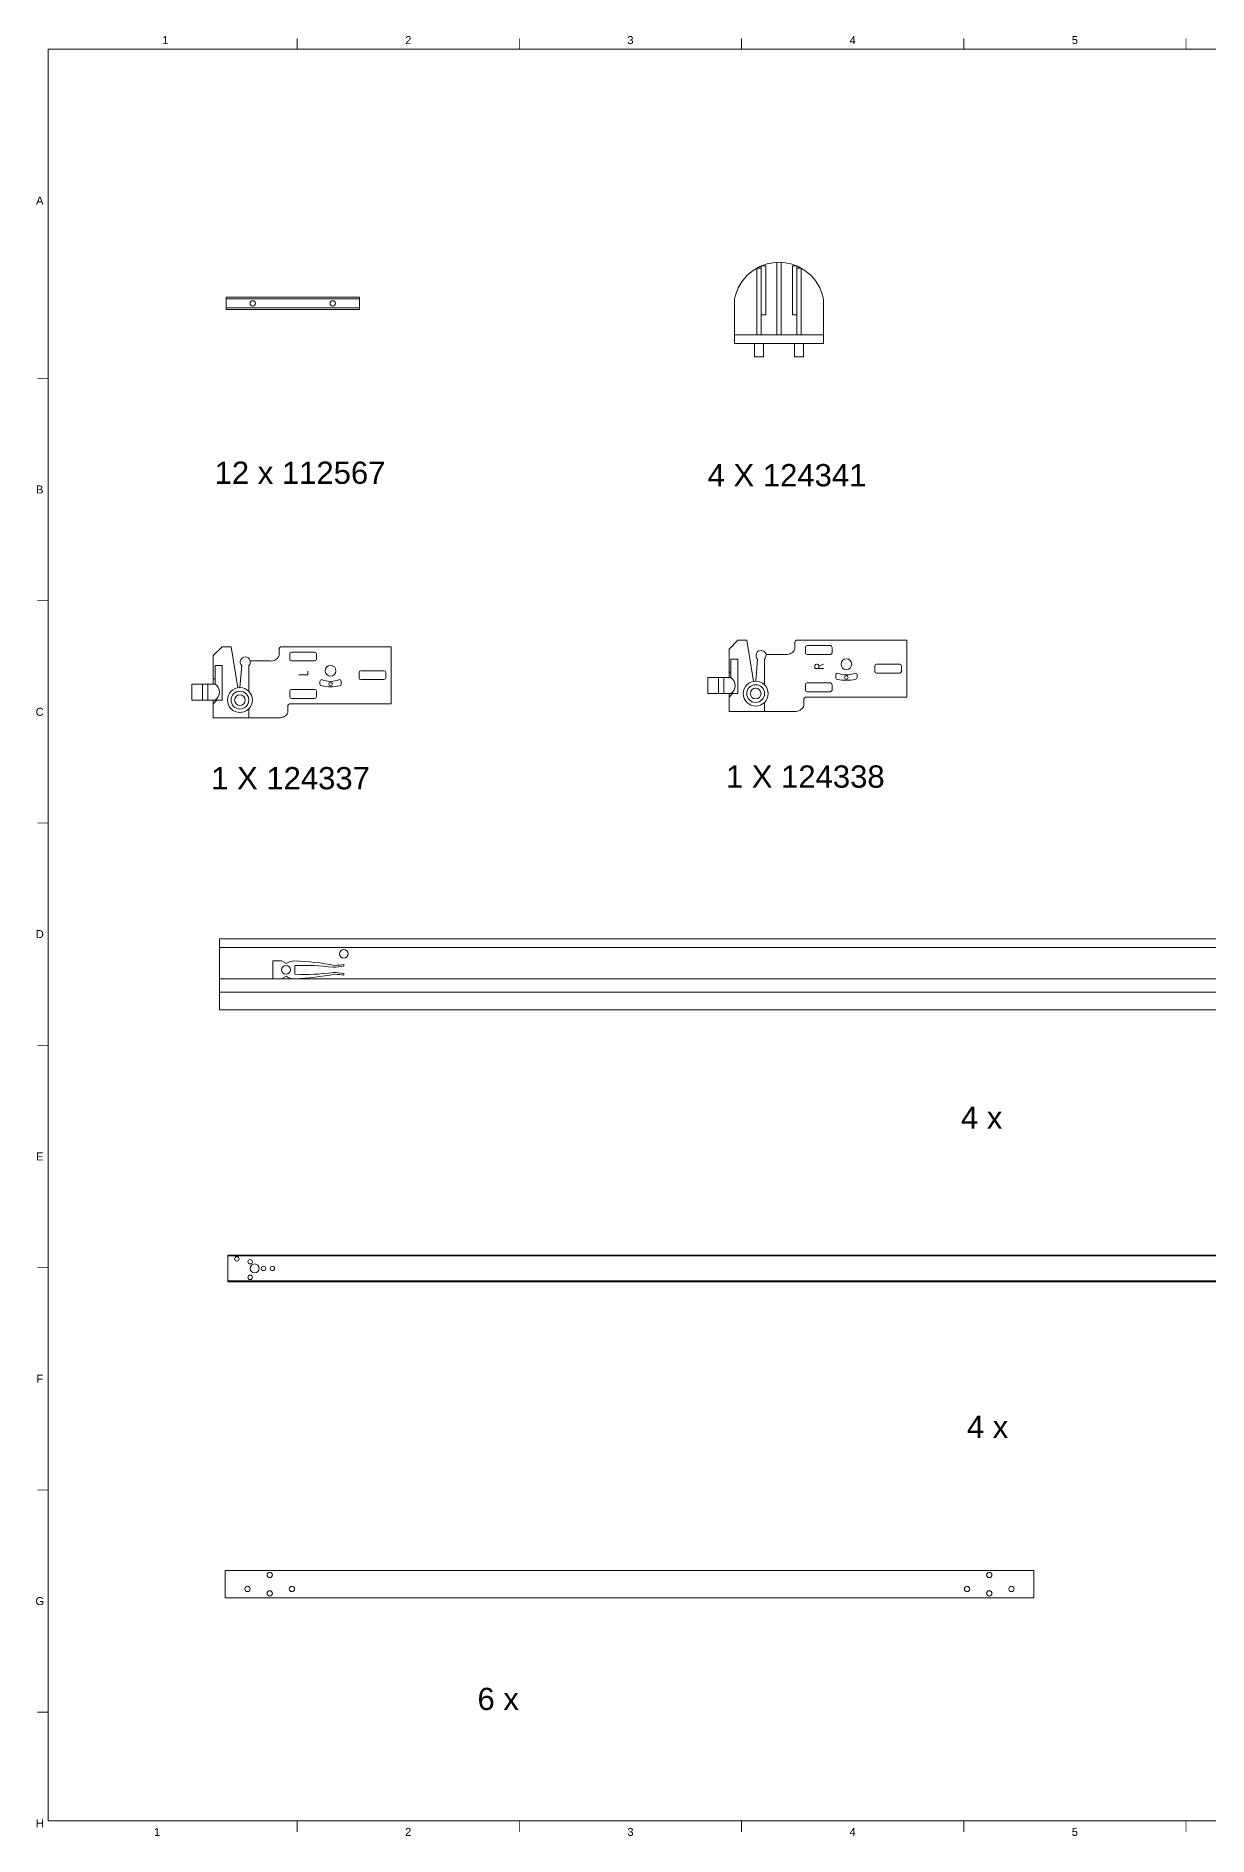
# Paper-space layout 'A736' of a CAD drawing. Header units: centimetres, sheet in millimetres. Extents: x 16 to 582, y 3 to 408.
# Drawn here: x 15.7 to 279.4, y 3.3 to 408.1 of the extents above; entities that cross this region are included whole.
import ezdxf
from ezdxf.enums import TextEntityAlignment as Align

# ---------------------------------------------------------------- set-up
doc = ezdxf.new("R2010")
doc.units = ezdxf.units.CM
for name, color, linetype, lineweight in [('A-SECT-MCUT1', 7, 'Continuous', 13), ('G-ANNO-TEXT', 3, 'Continuous', 18), ('G-ANNO-TTLB', 3, 'Continuous', 18)]:
    doc.layers.add(name, color=color, linetype=linetype, lineweight=lineweight)
doc.styles.add('ARIAL', font='arial.ttf')
doc.styles.add('E-ROMANS', font='romans.shx', dxfattribs={"width": 0.8})

psp = doc.layouts.new('A736')

# ---------------------------------------------------------------- linework, layer by layer
at = {"layer": 'A-SECT-MCUT1'}
for p, q in [((178.88, 355.92), (178.88, 356.41)), ((178.88, 356.41), (179.88, 356.41)), ((179.88, 356.41), (179.88, 345.41)), ((182.38, 340.94), (182.38, 357.22)), ((183.38, 340.94), (183.38, 357.22)), ((186.88, 356.41), (185.88, 356.41)), ((185.88, 356.41), (185.88, 345.41)), ((186.88, 355.92), (186.88, 356.41)), ((177.88, 340.94), (177.88, 355.92)), ((177.88, 355.92), (178.88, 355.92)), ((178.88, 340.94), (178.88, 355.92)), ((186.88, 340.94), (186.88, 355.92)), ((187.88, 355.92), (186.88, 355.92)), ((187.88, 340.94), (187.88, 355.92)), ((58.45, 349), (58.45, 349.4)), ((58.45, 349.4), (88.45, 349.4)), ((58.45, 349), (58.45, 347)), ((88.45, 349), (58.45, 349)), ((88.45, 349.4), (88.45, 349.4)), ((88.45, 349.4), (88.45, 349)), ((88.45, 349), (88.45, 347)), ((172.88, 340.94), (172.88, 348.94)), ((192.88, 340.94), (192.88, 348.94)), ((58.45, 347), (88.45, 347)), ((58.45, 347), (58.45, 346.6)), ((58.45, 346.6), (88.45, 346.6)), ((88.45, 346.6), (88.45, 347)), ((179.88, 345.41), (178.88, 345.41)), ((185.88, 345.41), (186.88, 345.41)), ((172.88, 340.94), (172.88, 338.94)), ((192.88, 340.94), (172.88, 340.94)), ((177.88, 340.94), (178.88, 340.94)), ((187.88, 340.94), (186.88, 340.94)), ((192.88, 340.94), (187.88, 340.94)), ((192.88, 338.94), (192.88, 340.94)), ((172.88, 338.94), (192.88, 338.94)), ((172.88, 338.94), (177.38, 338.94)), ((177.38, 338.94), (177.38, 335.94)), ((179.38, 335.94), (179.38, 338.94)), ((186.38, 335.94), (186.38, 338.94)), ((192.88, 338.94), (188.38, 338.94)), ((188.38, 338.94), (188.38, 335.94)), ((177.38, 335.94), (179.38, 335.94)), ((188.38, 335.94), (186.38, 335.94)), ((173.63, 272.24), (171.63, 270.24)), ((173.63, 272.24), (175.63, 272.24)), ((175.63, 272.24), (177.17, 263)), ((186.43, 270.24), (186.43, 271.84)), ((186.83, 272.24), (211.63, 272.24)), ((211.63, 259.44), (211.63, 272.24)), ((57.57, 270.77), (55.57, 268.77)), ((55.57, 268.77), (55.57, 262.37)), ((57.57, 270.77), (59.57, 270.77)), ((59.57, 270.77), (61.11, 261.53)), ((68.37, 267.57), (63.88, 267.57)), ((70.37, 268.77), (70.37, 270.37)), ((70.77, 270.77), (95.57, 270.77)), ((72.77, 267.97), (72.77, 269.17)), ((73.17, 269.57), (78.37, 269.57)), ((78.37, 267.57), (73.17, 267.57)), ((78.77, 269.17), (78.77, 267.97)), ((95.57, 257.97), (95.57, 270.77)), ((171.63, 270.24), (171.63, 263.84)), ((172.03, 265.04), (172.03, 268.01)), ((173.63, 268.01), (172.03, 268.01)), ((173.63, 260.24), (173.63, 268.01)), ((178.03, 268.01), (177.63, 263.04)), ((179.63, 262.2), (179.63, 268.01)), ((184.43, 269.04), (179.94, 269.04)), ((188.83, 269.44), (188.83, 270.64)), ((189.23, 271.04), (194.43, 271.04)), ((194.43, 269.04), (189.23, 269.04)), ((194.83, 270.64), (194.83, 269.44)), ((55.57, 263.57), (55.97, 263.57)), ((55.97, 263.57), (55.97, 266.54)), ((57.57, 266.54), (55.97, 266.54)), ((55.97, 263.57), (55.97, 262.37)), ((57.57, 258.77), (57.57, 266.54)), ((61.97, 266.54), (61.57, 261.57)), ((63.57, 260.73), (63.57, 266.54)), ((88.37, 264.97), (88.37, 263.77)), ((93.97, 265.37), (88.77, 265.37)), ((88.77, 263.37), (93.97, 263.37)), ((94.37, 264.97), (94.37, 263.77)), ((166.83, 263.84), (166.83, 260.24)), ((172.03, 263.84), (166.83, 263.84)), ((169.23, 263.84), (169.23, 260.24)), ((170.43, 263.84), (170.43, 260.24)), ((171.63, 265.04), (172.03, 265.04)), ((172.03, 265.04), (172.03, 263.84)), ((195.63, 264.44), (195.63, 263.84)), ((200.43, 264.44), (200.43, 263.84)), ((200.43, 264.44), (200.43, 264.14)), ((204.43, 266.44), (204.43, 265.24)), ((210.03, 266.84), (204.83, 266.84)), ((204.83, 264.84), (210.03, 264.84)), ((210.43, 266.44), (210.43, 265.24)), ((50.77, 262.37), (50.77, 258.77)), ((55.97, 262.37), (50.77, 262.37)), ((53.17, 262.37), (53.17, 258.77)), ((54.37, 262.37), (54.37, 258.77)), ((72.77, 259.57), (72.77, 260.77)), ((78.37, 261.17), (73.17, 261.17)), ((73.17, 259.17), (78.37, 259.17)), ((78.77, 259.57), (78.77, 260.77)), ((79.57, 262.97), (79.57, 262.37)), ((84.37, 262.97), (84.37, 262.37)), ((84.37, 262.97), (84.37, 262.67)), ((172.43, 260.24), (166.83, 260.24)), ((171.63, 260.24), (171.63, 256.24)), ((171.63, 260.24), (171.63, 259.44)), ((171.63, 259.44), (172.43, 260.24)), ((172.43, 260.24), (173.63, 260.24)), ((188.83, 261.04), (188.83, 262.24)), ((188.83, 259.44), (211.63, 259.44)), ((194.43, 262.64), (189.23, 262.64)), ((189.23, 260.64), (194.43, 260.64)), ((194.83, 261.04), (194.83, 262.24)), ((56.37, 258.77), (50.77, 258.77)), ((55.57, 258.77), (55.57, 254.77)), ((55.57, 258.77), (55.57, 257.97)), ((55.57, 257.97), (56.37, 258.77)), ((56.37, 258.77), (57.57, 258.77)), ((63.57, 256.81), (63.57, 254.77)), ((72.37, 255.97), (72.37, 257.57)), ((72.77, 257.97), (95.57, 257.97)), ((171.63, 256.24), (186.76, 256.24)), ((179.63, 258.28), (179.63, 256.24)), ((188.43, 257.44), (188.43, 259.04)), ((55.57, 254.77), (70.69, 254.77)), ((56.95, 189.11), (56.95, 205.11)), ((56.95, 205.11), (58.95, 205.11)), ((56.95, 203.11), (454.95, 203.11)), ((454.95, 205.11), (58.95, 205.11)), ((68.95, 196.11), (68.95, 200.11)), ((70.95, 200.11), (68.95, 200.11)), ((70.95, 200.11), (71.95, 199.51)), ((73.95, 199.11), (73.95, 197.11)), ((84.95, 199.31), (84.95, 198.91)), ((56.95, 196.11), (452.95, 196.11)), ((58.95, 196.11), (58.95, 196.11)), ((68.95, 196.11), (70.95, 196.11)), ((70.95, 196.11), (71.95, 196.71)), ((84.95, 197.11), (84.95, 197.31)), ((84.95, 196.91), (84.95, 197.31)), ((56.95, 193.11), (454.95, 193.11)), ((58.95, 189.11), (56.95, 189.11)), ((58.95, 189.11), (454.95, 189.11)), ((58.88, 133.95), (450.88, 133.95)), ((58.88, 127.95), (58.88, 133.95)), ((450.88, 133.79), (58.88, 133.79)), ((58.88, 127.95), (58.88, 128.15)), ((58.88, 128.15), (450.88, 128.15)), ((450.88, 127.95), (58.88, 127.95)), ((58.28, 63.02), (240.19, 63.02)), ((58.28, 63.02), (58.28, 56.86)), ((240.19, 63.02), (240.19, 56.86)), ((58.28, 57.86), (58.28, 58.26)), ((240.19, 56.86), (58.28, 56.86))]:
    psp.add_line(p, q, dxfattribs=at)
for centre, radius in [((64.45, 348), 0.6), ((82.45, 348), 0.6), ((198.03, 266.84), 1.2), ((81.97, 265.37), 1.2), ((198.03, 263.87), 0.4), ((61.57, 258.77), 2.8), ((61.57, 258.77), 2), ((61.57, 258.77), 1.2), ((81.97, 262.4), 0.4), ((177.63, 260.24), 2.8), ((177.63, 260.24), 2), ((177.63, 260.24), 1.2), ((84.95, 201.71), 1), ((71.95, 198.11), 1), ((60.88, 133.09), 0.5), ((63.88, 132.45), 0.5), ((64.88, 130.95), 1), ((66.88, 130.95), 0.5), ((68.88, 130.95), 0.5), ((63.88, 128.95), 0.5), ((68.28, 62.02), 0.6), ((230.19, 62.02), 0.6), ((63.28, 58.86), 0.6), ((68.28, 57.86), 0.6), ((73.28, 58.86), 0.6), ((225.19, 58.86), 0.6), ((230.19, 57.86), 0.6), ((235.19, 58.86), 0.6)]:
    psp.add_circle(centre, radius, dxfattribs=at)
for centre, radius, start, end in [((182.88, 347.05), 10.18, 10.712, 169.288), ((187.11, 271.56), 0.732, 112.2597, 157.7403), ((62.77, 267.34), 1.13, 315, 225), ((68.61, 269.44), 1.88, 262.6576, 339.2699), ((71.05, 270.09), 0.732, 112.2597, 157.7403), ((73.17, 269.17), 0.4, 90, 180), ((73.17, 267.97), 0.4, 180, 270), ((78.37, 269.17), 0.4, 0, 90), ((78.37, 267.97), 0.4, 270, 0), ((178.83, 268.81), 1.13, 315, 225), ((184.67, 270.91), 1.88, 262.6576, 339.2699), ((189.23, 270.64), 0.4, 90, 180), ((189.23, 269.44), 0.4, 180, 270), ((194.43, 270.64), 0.4, 0, 90), ((194.43, 269.44), 0.4, 270, 0), ((79.97, 262.97), 0.4, 90, 180), ((81.97, 268.17), 5.2, 247.3801, 292.6199), ((83.97, 262.97), 0.4, 0, 90), ((88.77, 264.97), 0.4, 90, 180), ((88.77, 263.77), 0.4, 180, 270), ((93.97, 264.97), 0.4, 0, 90), ((93.97, 263.77), 0.4, 270, 0), ((170.86, 262.04), 2.15, 303.0188, 56.9812), ((196.03, 264.44), 0.4, 90, 180), ((196.03, 263.84), 0.4, 180, 270), ((198.03, 269.64), 5.2, 247.3801, 292.6199), ((198.03, 273.34), 10.1, 258.5788, 281.4212), ((200.03, 264.44), 0.4, 0, 90), ((200.03, 263.84), 0.4, 270, 360), ((204.83, 266.44), 0.4, 90, 180), ((204.83, 265.24), 0.4, 180, 270), ((210.03, 266.44), 0.4, 0, 90), ((210.03, 265.24), 0.4, 270, 0), ((54.8, 260.57), 2.15, 303.0188, 56.9812), ((73.17, 260.77), 0.4, 90, 180), ((73.17, 259.57), 0.4, 180, 270), ((78.37, 260.77), 0.4, 0, 90), ((78.37, 259.57), 0.4, 270, 0), ((79.97, 262.37), 0.4, 180, 270), ((81.97, 271.87), 10.1, 258.5788, 281.4212), ((83.97, 262.37), 0.4, 270, 360), ((189.26, 258.61), 0.93, 117.2997, 152.7003), ((189.23, 262.24), 0.4, 90, 180), ((189.23, 261.04), 0.4, 180, 270), ((194.43, 262.24), 0.4, 0, 90), ((194.43, 261.04), 0.4, 270, 0), ((70.53, 256.77), 2, 265.3416, 336.5859), ((73.19, 257.14), 0.93, 117.2997, 152.7003), ((186.59, 258.24), 2, 265.3416, 336.5859), ((73.9, 196.61), 3.5, 89.3232, 124.0753), ((72.04, 141.97), 58.17, 79.1953, 88.1243), ((75.34, 136.51), 62.61, 83.3947, 91.2793), ((82.42, 214.66), 15.95, 270.4343, 279.093), ((82.24, 216.28), 17.18, 272.3577, 279.0634), ((73.73, 199.03), 2.93, 232.4426, 274.159), ((76.12, 242.96), 45.91, 267.2825, 278.0435), ((71.51, 259.03), 62.97, 272.2171, 280.4633), ((82.01, 176.59), 20.92, 81.9372, 88.5355), ((82.27, 180.27), 16.85, 80.8702, 87.7086)]:
    psp.add_arc(centre, radius, start, end, dxfattribs=at)
at = {"layer": 'G-ANNO-TTLB'}
for p, q in [((18.45, 405.14), (18.45, 6.72)), ((575.86, 405.14), (18.45, 405.14)), ((18.45, 6.72), (575.86, 6.72))]:
    psp.add_line(p, q, dxfattribs=at)
at = {"layer": 'G-ANNO-TTLB', "const_width": 0.18, "flags": 128}
for points in [[(74.45, 407.64), (74.45, 405.14)], [(124.45, 407.64), (124.45, 405.14)], [(174.45, 407.64), (174.45, 405.14)], [(224.45, 407.64), (224.45, 405.14)], [(274.45, 407.64), (274.45, 405.14)], [(18.45, 331.14), (15.95, 331.14)], [(18.45, 281.14), (15.95, 281.14)], [(18.45, 231.14), (15.95, 231.14)], [(18.45, 181.14), (15.95, 181.14)], [(18.45, 131.14), (15.95, 131.14)], [(18.45, 81.14), (15.95, 81.14)], [(18.45, 31.14), (15.95, 31.14)], [(74.45, 6.72), (74.45, 4.22)], [(124.45, 6.72), (124.45, 4.22)], [(174.45, 6.72), (174.45, 4.22)], [(224.45, 6.72), (224.45, 4.22)], [(274.45, 6.72), (274.45, 4.22)]]:
    psp.add_lwpolyline(points, dxfattribs=at)

# ---------------------------------------------------------------- texts
at = {"layer": 'A-SECT-MCUT1', "char_height": 2, "attachment_point": 1, "rotation": 90, "style": 'E-ROMANS'}
for s, insert in [('L', (74.85, 264.15)), ('R', (190.92, 265.62))]:
    psp.add_mtext_dynamic_manual_height_columns(s, width=11.2544, gutter_width=12.5, heights=[0], dxfattribs=dict(at, insert=insert))
at = {"layer": 'G-ANNO-TEXT', "style": 'ARIAL'}
for s, p in [('1', (44.8, 407.21)), ('2', (99.45, 407.21)), ('3', (149.45, 407.21)), ('4', (199.45, 407.21)), ('5', (249.45, 407.21)), ('A', (16.53, 371.12)), ('B', (16.53, 306.14)), ('C', (16.53, 256.14)), ('D', (16.53, 206.14)), ('E', (16.53, 156.14)), ('F', (16.53, 106.14)), ('G', (16.53, 56.14)), ('H', (16.53, 6.14)), ('1', (42.94, 4.23)), ('2', (99.45, 4.23)), ('3', (149.45, 4.23)), ('4', (199.45, 4.23)), ('5', (249.45, 4.23))]:
    psp.add_text(s, height=1.8, dxfattribs=at).set_placement(p, align=Align.MIDDLE_CENTER)
at = {"layer": 'G-ANNO-TEXT', "char_height": 5, "attachment_point": 1}
for s, insert in [('{\\fArial|b0|i0|c134|p34;12 x 112567}', (55.87, 312.41)), ('{\\fArial|b0|i0|c134|p34;4 X 124341}', (166.81, 311.86)), ('{\\fArial|b0|i0|c134|p34;1 X 124337}', (55.09, 243.71)), ('{\\fArial|b0|i0|c134|p34;1 X 124338}', (170.92, 244.08)), ('{\\fArial|b0|i0|c134|p34;4 x}', (223.81, 167.37)), ('{\\fArial|b0|i0|c134|p34;4 x}', (225.14, 97.82)), ('{\\fArial|b0|i0|c134|p34;6 x}', (115.03, 36.64))]:
    psp.add_mtext_dynamic_manual_height_columns(s, width=76.0455, gutter_width=1, heights=[0], dxfattribs=dict(at, insert=insert))

doc.saveas('drawing.dxf')
